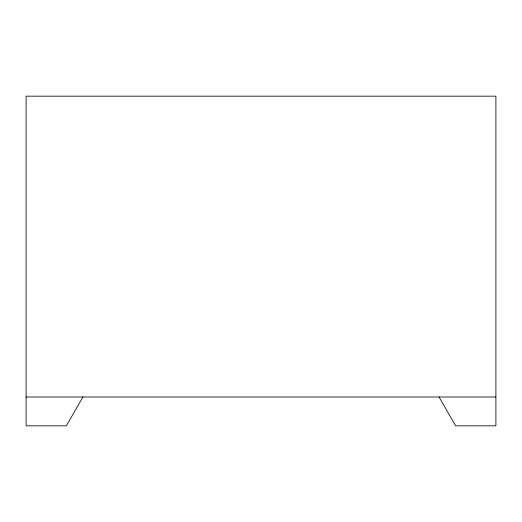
<?xml version="1.0" encoding="UTF-8"?>
<svg xmlns="http://www.w3.org/2000/svg" width="522" height="522" viewBox="0 0 522 522"><rect width="100%" height="100%" fill="white"/><g stroke="black" fill="none" stroke-linecap="round" stroke-linejoin="round"><path stroke-width="0.78" d="M82.952 396.994L66.333 425.841L26.1 425.841L26.1 96.159L495.9 96.159L495.9 425.841L455.667 425.841L439.048 396.994M26.1 396.994L495.9 396.994"/></g></svg>
